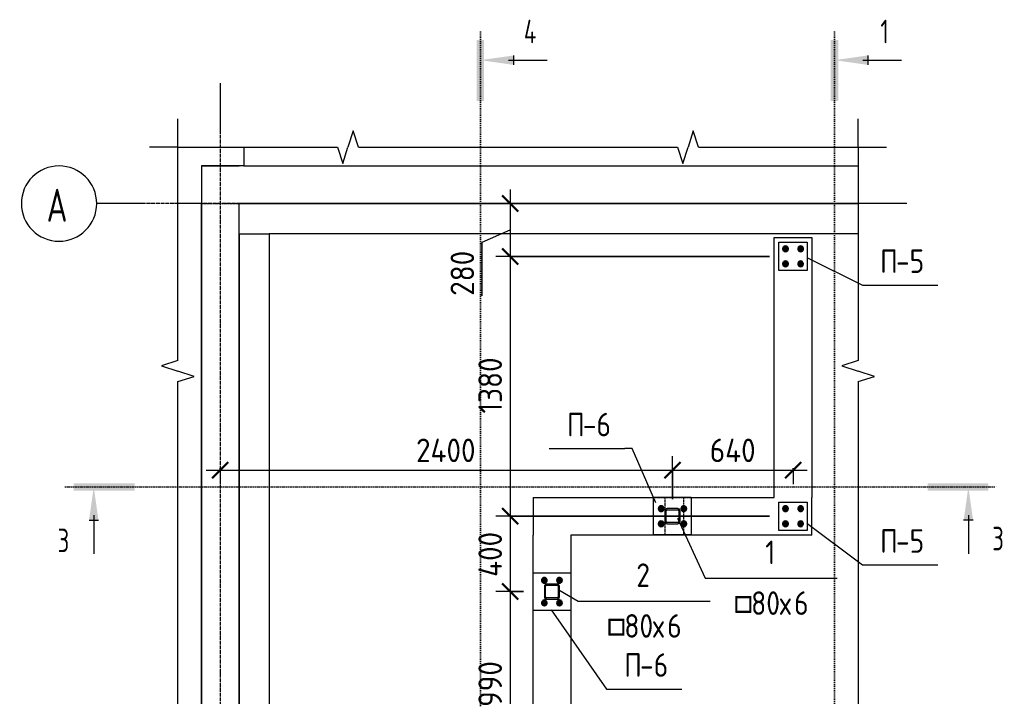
# Model space of a CAD drawing. Header units: millimetres. Extents: x 18265 to 85480, y -42500 to 14888.
# Drawn here: x 36924 to 42140, y 3634 to 7227 of the extents above; entities that cross this region are included whole.
import ezdxf

# ---------------------------------------------------------------- set-up
doc = ezdxf.new("R2010")
doc.units = ezdxf.units.MM
for name, pattern in [('01 Штриховая _4 мм_', [6, 3.5, -2.5]), ('02 Штрихпунктирная _20 мм_', [25, 20, -2.5, 0, -2.5]), ('04 Пунктир 10мм', [10, 0, -10])]:
    doc.linetypes.add(name, pattern=pattern)
for name, color, linetype, lineweight in [('AA_Dim', 7, 'Continuous', 9), ('AA_Dim-50', 7, 'Continuous', 9), ('AA_Oformlenie', 7, 'Continuous', 9), ('AA_Razrez', 7, 'Continuous', 9), ('AA_Vinoska', 7, 'Continuous', 9), ('AF_Balki', 7, 'Continuous', 20), ('AF_Stena', 7, '01 Штриховая _4 мм_', 20), ('AF_Stena_Опалубка', 253, 'Continuous', 20), ('AF_Stena_Опалубка_Существующая', 253, 'Continuous', 20), ('KR_Colonna_KG', 7, 'Continuous', 20), ('KR_Detal', 7, 'Continuous', 20), ('Оси', 7, 'Continuous', 9)]:
    doc.layers.add(name, color=color, linetype=linetype, lineweight=lineweight)
doc.styles.add('ISOCPEUR', font='isocpeur.TTF', dxfattribs={"width": 0.7, "height": 175})
doc.styles.add('ISOCPEUR_1', font='isocpeur.TTF', dxfattribs={"width": 0.7, "height": 125})
doc.styles.add('ISOCPEUR_2', font='isocpeur.TTF', dxfattribs={"width": 0.85, "height": 125})
doc.styles.add('ISOCPEUR_3', font='isocpeur.TTF', dxfattribs={"width": 0.9, "height": 125})
doc.styles.add('ISOCPEUR_4', font='isocpeur.TTF', dxfattribs={"width": 0.85, "height": 125})
doc.dimstyles.new('05_Округл_5мм__прозр_', dxfattribs={"dimscale": 304.8, "dimtxt": 125.344371, "dimasz": 0.278871, "dimexe": 0.246063, "dimexo": 0.164042, "dimgap": 0.016404, "dimtad": 1, "dimdec": 0, "dimrnd": 5, "dimdsep": 46, "dimtxsty": 'ISOCPEUR_3', "dimblk1": 'OBLIQUE', "dimblk2": 'OBLIQUE', "dimsah": 1, "dimcen": 0.09, "dimdle": 0.246063, "dimazin": 0, "dimtfac": 1, "dimtdec": 4, "dimtix": 1, "dimtmove": 0, "dimatfit": 3, "dimfxl": 1, "dimtvp": 1, "dimtolj": 1, "dimtzin": 0, "dimlwd": 18, "dimlwe": 18, "dimarcsym": 2})
doc.dimstyles.new('05_Округл_5мм__прозр__2', dxfattribs={"dimscale": 304.8, "dimtxt": 125.344371, "dimasz": 0.278871, "dimexe": 0.246063, "dimexo": 0.164042, "dimgap": 0.016404, "dimtad": 1, "dimdec": 0, "dimrnd": 5, "dimdsep": 46, "dimtxsty": 'ISOCPEUR_3', "dimblk1": 'OBLIQUE', "dimblk2": 'OBLIQUE', "dimsah": 1, "dimcen": 0.09, "dimdle": 0.246063, "dimazin": 0, "dimtfac": 1, "dimtdec": 4, "dimtix": 1, "dimtmove": 1, "dimatfit": 3, "dimfxl": 1, "dimtvp": 1, "dimtolj": 1, "dimtzin": 0, "dimlwd": 18, "dimlwe": 18, "dimarcsym": 2})

# ---------------------------------------------------------------- blocks, each defined once
blk = doc.blocks.new('354_Прокат Лист _НесКаркас_РабПлоск_ - 354_Прокат Лист _НесКаркас_РабПлоск_-4002182-КР_ПЛ_Км_1')
at = {"layer": 'AF_Balki'}
for p, q in [((-50, -100), (-50, 100)), ((-50, 100), (150, 100)), ((150, 100), (150, -100)), ((150, -100), (-50, -100))]:
    blk.add_line(p, q, dxfattribs=at)
blk = doc.blocks.new('354_Прокат Лист _НесКаркас_РабПлоск_ - 354_Прокат Лист _НесКаркас_РабПлоск_-4000525-КР_ПЛ_Км_1')
at = {"layer": 'AF_Balki'}
for p, q in [((-25, -75), (-25, 75)), ((-25, 75), (125, 75)), ((125, 75), (125, -75)), ((125, -75), (-25, -75))]:
    blk.add_line(p, q, dxfattribs=at)
blk = doc.blocks.new('354_Анкер клиновой _СоедНесК_РабПлоск_ - M12x120_20-3827929-КР_ПЛ_Км_1')
at = {"layer": 'KR_Detal', "lineweight": 35}
for start, end in [(120, 180), (90, 120), (60, 90), (360, 60), (180, 240), (240, 270), (270, 300), (300, 360)]:
    blk.add_arc((0, 0), 9, start, end, dxfattribs=at)
for points in [[(-9, 5.2), (-8.3, 5.6), (-6.8, 6.5), (-5.3, 7.3), (-4.5, 7.8)], [(-9, 0), (-9, 0.9), (-9, 2.7), (-9, 4.4), (-9, 5.2)], [(-4.5, 7.8), (-3.7, 8.2), (-2.2, 9.1), (-0.7, 10), (0, 10.4)], [(0, 10.4), (0.7, 10), (2.2, 9.1), (3.7, 8.2), (4.5, 7.8)], [(4.5, 7.8), (5.3, 7.3), (6.8, 6.5), (8.3, 5.6), (9, 5.2)], [(9, 5.2), (9, 4.4), (9, 2.7), (9, 0.9), (9, 0)], [(-9, -5.2), (-9, -4.4), (-9, -2.7), (-9, -0.9), (-9, 0)], [(-4.5, -7.8), (-5.3, -7.3), (-6.8, -6.5), (-8.3, -5.6), (-9, -5.2)], [(0, -10.4), (-0.7, -10), (-2.2, -9.1), (-3.7, -8.2), (-4.5, -7.8)], [(4.5, -7.8), (3.7, -8.2), (2.2, -9.1), (0.7, -10), (0, -10.4)], [(9, -5.2), (8.3, -5.6), (6.8, -6.5), (5.3, -7.3), (4.5, -7.8)], [(9, 0), (9, -0.9), (9, -2.7), (9, -4.4), (9, -5.2)]]:
    blk.add_open_spline(points, degree=3, dxfattribs=at)
blk = doc.blocks.new('354_Анкер клиновой _СоедНесК_РабПлоск_ - M12x120_20-3843482-КР_ПЛ_Км_1')
at = {"layer": 'KR_Detal', "lineweight": 35}
for start, end in [(120, 180), (180, 240), (90, 120), (60, 90), (0, 60), (300, 0), (240, 270), (270, 300)]:
    blk.add_arc((0, 0), 9, start, end, dxfattribs=at)
for points in [[(-9, 5.2), (-8.3, 5.6), (-6.8, 6.5), (-5.3, 7.3), (-4.5, 7.8)], [(-9, 0), (-9, 0.9), (-9, 2.7), (-9, 4.4), (-9, 5.2)], [(-9, -5.2), (-9, -4.4), (-9, -2.7), (-9, -0.9), (-9, 0)], [(-4.5, 7.8), (-3.7, 8.2), (-2.2, 9.1), (-0.7, 10), (0, 10.4)], [(0, 10.4), (0.7, 10), (2.2, 9.1), (3.7, 8.2), (4.5, 7.8)], [(4.5, 7.8), (5.3, 7.3), (6.8, 6.5), (8.3, 5.6), (9, 5.2)], [(9, 5.2), (9, 4.4), (9, 2.7), (9, 0.9), (9, 0)], [(9, 0), (9, -0.9), (9, -2.7), (9, -4.4), (9, -5.2)], [(-4.5, -7.8), (-5.3, -7.3), (-6.8, -6.5), (-8.3, -5.6), (-9, -5.2)], [(0, -10.4), (-0.7, -10), (-2.2, -9.1), (-3.7, -8.2), (-4.5, -7.8)], [(4.5, -7.8), (3.7, -8.2), (2.2, -9.1), (0.7, -10), (0, -10.4)], [(9, -5.2), (8.3, -5.6), (6.8, -6.5), (5.3, -7.3), (4.5, -7.8)]]:
    blk.add_open_spline(points, degree=3, dxfattribs=at)
blk = doc.blocks.new('354_Шайба_ГОСТ 11371-78_СоедНесК_РабПлоск_ - Шайба_ГОСТ 11371-78-V100-КР_ПЛ_Км_1')
at = {"layer": 'KR_Detal', "lineweight": 35}
for start, end in [(0, 180), (180, 0)]:
    blk.add_arc((0, 0), 12, start, end, dxfattribs=at)
at = {"layer": 'KR_Detal', "linetype": '01 Штриховая _4 мм_', "lineweight": 35}
for start, end in [(0, 180), (180, 360)]:
    blk.add_arc((0, 0), 6.5, start, end, dxfattribs=at)
blk = doc.blocks.new('354_Шайба_ГОСТ 11371-78_СоедНесК_РабПлоск_ - Шайба_ГОСТ 11371-78-V101-КР_ПЛ_Км_1')
at = {"layer": 'KR_Detal', "lineweight": 35}
for start, end in [(360, 180), (180, 360)]:
    blk.add_arc((0, 0), 12, start, end, dxfattribs=at)
at = {"layer": 'KR_Detal', "linetype": '01 Штриховая _4 мм_', "lineweight": 35}
for start, end in [(0, 180), (180, 0)]:
    blk.add_arc((0, 0), 6.5, start, end, dxfattribs=at)
blk = doc.blocks.new('011_Прямоугольник обрыва _ЭлУзла_ - 011_Прямоугольник обрыва _ЭлУзла_-3988783-КР_ПЛ_Км_1')
at = {"layer": 'AA_Oformlenie'}
for p, q in [((0, -1133.7), (0, 0)), ((0, 0), (847.6, 0)), ((958.9, 0), (2652.9, 0)), ((2764.2, 0), (3610.5, 0)), ((3610.5, 0), (3610.5, -1133.7)), ((0, -3513.7), (0, -1245)), ((3610.5, -1245), (3610.5, -3513.7)), ((0, -4760), (0, -3625)), ((3610.5, -3625), (3610.5, -4760)), ((847.6, -4760), (0, -4760)), ((2652.9, -4760), (958.9, -4760)), ((3610.5, -4760), (2764.2, -4760))]:
    blk.add_line(p, q, dxfattribs=at)
blk = doc.blocks.new('Ось сетки - d_4мм-2765513-КР_ПЛ_Км_1')
at = {"layer": 'Оси'}
for start, end in [(360, 180), (360, 180), (180, 360), (180, 360)]:
    blk.add_arc((0, 0), 4, start, end, dxfattribs=at)
blk = doc.blocks.new('Разрез - Номер узла_ сзади-394133-КР_ПЛ_Км_1')
at = {"layer": 'AA_Razrez'}
for points in [[(7.33, 0.4), (7.33, -0.39), (0.87, -0.39), (0.87, 0.4)], [(3.5, -3.53), (2.5, -3.53), (3, 0)]]:
    blk.add_hatch(color=256, dxfattribs=at).paths.add_polyline_path(points)
for p, q in [((3, -3), (3, -7.1)), ((2.5, -3.53), (3.5, -3.53))]:
    blk.add_line(p, q, dxfattribs=at)
blk = doc.blocks.new('DIMBLOCK32-КР_ПЛ_Км_1')
at = {"layer": 'AA_Dim-50', "lineweight": 18}
for p, q in [((39526.6, 6325), (39526.6, 5970)), ((39536.7, 6250), (39451.6, 6250)), ((39526.6, 6250), (39536.7, 6250)), ((39379, 6044.7), (39526.6, 6110)), ((39379, 5760.6), (39379, 6044.7)), ((40903.8, 5970), (39451.6, 5970)), ((39526.6, 5970), (40903.8, 5970))]:
    blk.add_line(p, q, dxfattribs=at)
at = {"layer": 'AA_Dim-50', "lineweight": 30}
for p, q in [((39526.6, 6250), (39484.1, 6292.5)), ((39526.6, 6250), (39569.1, 6207.5)), ((39526.6, 5970), (39484.1, 6012.5)), ((39526.6, 5970), (39569.1, 5927.5))]:
    blk.add_line(p, q, dxfattribs=at)
at = {"layer": 'AA_Dim-50', "color": 0, "lineweight": 18, "insert": (39211.1, 5760.6), "char_height": 125, "width": 280.961, "attachment_point": 1, "rotation": 90, "line_spacing_factor": 1.135194, "style": 'ISOCPEUR_3'}
blk.add_mtext('280', dxfattribs=at)
blk = doc.blocks.new('_Oblique')
at = {"color": 0, "linetype": 'ByBlock', "lineweight": -2}
blk.add_line((-0.5, -0.5), (0.5, 0.5), dxfattribs=at)
blk = doc.blocks.new('DIMBLOCK33-КР_ПЛ_Км_1')
at = {"layer": 'AA_Dim-50', "lineweight": 30}
for p, q in [((39526.6, 5970), (39484.1, 6012.5)), ((39526.6, 5970), (39569.1, 5927.5)), ((39526.6, 4590), (39484.1, 4632.5)), ((39526.6, 4590), (39569.1, 4547.5))]:
    blk.add_line(p, q, dxfattribs=at)
at = {"layer": 'AA_Dim-50', "lineweight": 18}
for p, q in [((40903.8, 5970), (39451.6, 5970)), ((39526.6, 5970), (39526.6, 4590)), ((39526.6, 5970), (40903.8, 5970)), ((40903.8, 4590), (39451.6, 4590)), ((39526.6, 4590), (40903.8, 4590))]:
    blk.add_line(p, q, dxfattribs=at)
at = {"layer": 'AA_Dim-50', "color": 0, "lineweight": 18, "insert": (39358.8, 5135.7), "char_height": 125, "width": 346.234, "attachment_point": 1, "rotation": 90, "line_spacing_factor": 1.135194, "style": 'ISOCPEUR_3'}
blk.add_mtext('1380', dxfattribs=at)
blk = doc.blocks.new('DIMBLOCK34-КР_ПЛ_Км_1')
at = {"layer": 'AA_Dim-50', "lineweight": 18}
for p, q in [((40903.8, 4590), (39451.6, 4590)), ((39526.6, 4590), (39526.6, 4190)), ((39526.6, 4590), (40903.8, 4590)), ((39598.8, 4190), (39451.6, 4190)), ((39526.6, 4190), (39598.8, 4190))]:
    blk.add_line(p, q, dxfattribs=at)
at = {"layer": 'AA_Dim-50', "lineweight": 30}
for p, q in [((39526.6, 4590), (39484.1, 4632.5)), ((39526.6, 4590), (39569.1, 4547.5)), ((39526.6, 4190), (39484.1, 4232.5)), ((39526.6, 4190), (39569.1, 4147.5))]:
    blk.add_line(p, q, dxfattribs=at)
at = {"layer": 'AA_Dim-50', "color": 0, "lineweight": 18, "insert": (39358.8, 4268.2), "char_height": 125, "width": 292.313, "attachment_point": 1, "rotation": 90, "line_spacing_factor": 1.135194, "style": 'ISOCPEUR_3'}
blk.add_mtext('400', dxfattribs=at)
blk = doc.blocks.new('DIMBLOCK35-КР_ПЛ_Км_1')
at = {"layer": 'AA_Dim-50', "lineweight": 30}
for p, q in [((39526.6, 4190), (39484.1, 4232.5)), ((39526.6, 4190), (39569.1, 4147.5)), ((39526.6, 3200), (39484.1, 3242.5)), ((39526.6, 3200), (39569.1, 3157.5))]:
    blk.add_line(p, q, dxfattribs=at)
at = {"layer": 'AA_Dim-50', "lineweight": 18}
for p, q in [((39598.8, 4190), (39451.6, 4190)), ((39526.6, 4190), (39526.6, 3200)), ((39526.6, 4190), (39598.8, 4190)), ((39598.8, 3200), (39451.6, 3200)), ((39526.6, 3200), (39598.8, 3200))]:
    blk.add_line(p, q, dxfattribs=at)
at = {"layer": 'AA_Dim-50', "color": 0, "lineweight": 18, "insert": (39358.8, 3577.9), "char_height": 125, "width": 280.961, "attachment_point": 1, "rotation": 90, "line_spacing_factor": 1.135194, "style": 'ISOCPEUR_3'}
blk.add_mtext('990', dxfattribs=at)
blk = doc.blocks.new('Разрез - Номер узла_ спереди-394134-КР_ПЛ_Км_1')
at = {"layer": 'AA_Razrez'}
for points in [[(7.33, 0.4), (7.33, -0.39), (0.87, -0.39), (0.87, 0.4)], [(3.5, -3.53), (2.5, -3.53), (3, 0)]]:
    blk.add_hatch(color=256, dxfattribs=at).paths.add_polyline_path(points)
for p, q in [((3, -3), (3, -7.1)), ((2.5, -3.53), (3.5, -3.53))]:
    blk.add_line(p, q, dxfattribs=at)
blk = doc.blocks.new('DIMBLOCK38-КР_ПЛ_Км_1')
at = {"layer": 'AA_Dim-50', "lineweight": 18}
for p, q in [((40388.8, 4680.5), (40388.8, 4909.5)), ((37913.8, 4834.5), (40388.8, 4834.5)), ((37988.8, 4844.7), (37988.8, 4759.5)), ((37988.8, 4834.5), (37988.8, 4844.7)), ((40388.8, 4834.5), (40388.8, 4680.5))]:
    blk.add_line(p, q, dxfattribs=at)
at = {"layer": 'AA_Dim-50', "lineweight": 30}
for p, q in [((37988.8, 4834.5), (38031.3, 4877)), ((40388.8, 4834.5), (40431.3, 4877)), ((37988.8, 4834.5), (37946.3, 4792)), ((40388.8, 4834.5), (40346.3, 4792))]:
    blk.add_line(p, q, dxfattribs=at)
at = {"layer": 'AA_Dim-50', "color": 0, "lineweight": 18, "insert": (39028, 5002.4), "char_height": 125, "width": 385.966, "attachment_point": 1, "line_spacing_factor": 1.135194, "style": 'ISOCPEUR_3'}
blk.add_mtext('2400', dxfattribs=at)
blk = doc.blocks.new('DIMBLOCK39-КР_ПЛ_Км_1')
at = {"layer": 'AA_Dim-50', "lineweight": 18}
for p, q in [((40388.8, 4680.5), (40388.8, 4909.5)), ((40388.8, 4834.5), (41103.8, 4834.5)), ((40388.8, 4834.5), (40388.8, 4680.5)), ((41028.8, 4844.7), (41028.8, 4759.5)), ((41028.8, 4834.5), (41028.8, 4844.7))]:
    blk.add_line(p, q, dxfattribs=at)
at = {"layer": 'AA_Dim-50', "lineweight": 30}
for p, q in [((40388.8, 4834.5), (40431.3, 4877)), ((41028.8, 4834.5), (41071.3, 4877)), ((40388.8, 4834.5), (40346.3, 4792)), ((41028.8, 4834.5), (40986.3, 4792))]:
    blk.add_line(p, q, dxfattribs=at)
at = {"layer": 'AA_Dim-50', "color": 0, "lineweight": 18, "insert": (40587, 5002.4), "char_height": 125, "width": 292.313, "attachment_point": 1, "line_spacing_factor": 1.135194, "style": 'ISOCPEUR_3'}
blk.add_mtext('640', dxfattribs=at)
blk = doc.blocks.new('043_М_КолонныКМ - Позиция_Наименование_дп14-3915281-КР_ПЛ_Км_1')
at = {"layer": 'AA_Vinoska'}
blk.add_line((-7, 0), (7, 0), dxfattribs=at)
blk = doc.blocks.new('043_М_Балки_Полка - Позиция_дп8-3915677-КР_ПЛ_Км_1')
at = {"layer": 'AA_Vinoska'}
blk.add_line((-4, 0), (4, 0), dxfattribs=at)

msp = doc.modelspace()

# ---------------------------------------------------------------- linework, layer by layer
at = {"layer": 'AA_Razrez', "linetype": '04 Пунктир 10мм'}
for p, q in [((39369.0125, 7161.6128), (39369.0125, 965.1788)), ((41249.0125, 7161.6128), (41249.0125, 1324.581)), ((37167.2078, 4745.5005), (42109.2815, 4745.5005))]:
    msp.add_line(p, q, dxfattribs=at)
at = {"layer": 'AA_Vinoska'}
for p, q in [((37763.3531, 6550), (37763.3531, 6700)), ((41373.8803, 6550), (41373.8803, 6700)), ((38694.1392, 6636.6501), (38665.9849, 6550)), ((38722.2936, 6550), (38694.1392, 6636.6501)), ((40499.4028, 6636.6501), (40471.2485, 6550)), ((40527.5572, 6550), (40499.4028, 6636.6501)), ((37763.3531, 6550), (37613.3531, 6550)), ((38610.9849, 6550), (38638.4849, 6463.3975)), ((38638.4849, 6463.3975), (38665.9849, 6550)), ((40416.2485, 6550), (40443.7485, 6463.3975)), ((40443.7485, 6463.3975), (40471.2485, 6550)), ((41373.8803, 6550), (41523.8803, 6550)), ((41102.7889, 5963.9594), (41397.0669, 5817.3566)), ((37763.3531, 5416.3087), (37676.703, 5388.1543)), ((37676.703, 5388.1543), (37763.3531, 5360)), ((41373.8803, 5416.3087), (41287.2302, 5388.1543)), ((41287.2302, 5388.1543), (41373.8803, 5360)), ((37849.9556, 5332.5), (37763.3531, 5360)), ((37763.3531, 5305), (37849.9556, 5332.5)), ((41460.4829, 5332.5), (41373.8803, 5360)), ((41373.8803, 5305), (41460.4829, 5332.5)), ((40175.0128, 4949.6862), (40135.1299, 4949.6862)), ((40300.8287, 4661.8359), (40175.0128, 4949.6862)), ((40414.8708, 4579.3345), (40562.025, 4260.8755)), ((41102.7889, 4552.6335), (41397.0669, 4331.4273)), ((39785.7914, 4199.3706), (39888.6862, 4139.7339)), ((39744.1773, 4092.6561), (40038.6862, 3672.7847))]:
    msp.add_line(p, q, dxfattribs=at)
at = {"layer": 'AF_Stena'}
for p, q in [((37888.8187, 6250), (38088.8187, 6250)), ((40288.8683, 4690), (40488.7691, 4690)), ((40348.8187, 4690), (40348.8187, 4490)), ((40448.8187, 4490), (40448.8187, 4690))]:
    msp.add_line(p, q, dxfattribs=at)
at = {"layer": 'AF_Stena_Опалубка'}
for p, q in [((40928.8187, 4690), (40928.8187, 6070)), ((40928.8187, 6070), (41128.8187, 6070)), ((41128.8187, 6070), (41128.8187, 4690)), ((39648.8187, 4690), (40288.8187, 4690)), ((39648.8187, 4690), (39648.8187, 4490)), ((40488.8187, 4690), (40928.8187, 4690)), ((41128.8187, 4490), (41128.8187, 4690)), ((39648.8187, 1790), (39648.8187, 4490)), ((39848.8187, 4490), (39848.8187, 1790)), ((41128.8187, 4490), (39848.8187, 4490))]:
    msp.add_line(p, q, dxfattribs=at)
at = {"layer": 'AF_Stena_Опалубка_Существующая'}
for p, q in [((37763.3531, 6550), (37913.8187, 6550)), ((38113.8187, 6550), (38113.8187, 6450)), ((37888.8187, 6450), (37888.8187, 6250.0496)), ((37888.8187, 6450), (38088.8187, 6450)), ((37913.8187, 6450), (37888.8187, 6450)), ((37888.8187, 6450), (37888.8187, 6250)), ((38113.8187, 6450), (37913.8187, 6450)), ((38113.7691, 6450), (38088.8187, 6450)), ((38113.8187, 6450), (41373.8803, 6450)), ((37888.8187, 6250), (37763.3531, 6250)), ((37888.8187, 6250), (37888.8187, 1790)), ((37888.8187, 1790), (37888.8187, 6250)), ((38088.8187, 1790), (38088.8187, 6250)), ((41373.8803, 6250), (38088.8187, 6250)), ((38088.8187, 6250), (41373.8803, 6250)), ((38088.8187, 6090), (38088.8187, 6250)), ((38088.8187, 6090), (38088.8187, 1790)), ((38088.8187, 6090), (38248.7691, 6090)), ((38088.8187, 1790), (38088.8187, 6090)), ((38088.8187, 6090), (38248.8187, 6090)), ((41373.8803, 6090), (38248.8187, 6090)), ((38248.8187, 6090), (38248.8187, 1790))]:
    msp.add_line(p, q, dxfattribs=at)
at = {"layer": 'KR_Colonna_KG'}
for p, q in [((40348.8187, 4618.5005), (40348.8187, 4562.5005)), ((40354.8187, 4562.5005), (40354.8187, 4618.5005)), ((40416.8187, 4630.5005), (40360.8187, 4630.5005)), ((40360.8187, 4624.5005), (40416.8187, 4624.5005)), ((40422.8187, 4618.5005), (40422.8187, 4562.5005)), ((40428.8187, 4562.5005), (40428.8187, 4618.5005)), ((40416.8187, 4556.5005), (40360.8187, 4556.5005)), ((40360.8187, 4550.5005), (40416.8187, 4550.5005)), ((39776.8187, 4230), (39720.8187, 4230)), ((39708.8187, 4218), (39708.8187, 4162)), ((39714.8187, 4162), (39714.8187, 4218)), ((39720.8187, 4224), (39776.8187, 4224)), ((39782.8187, 4218), (39782.8187, 4162)), ((39788.8187, 4162), (39788.8187, 4218)), ((39776.8187, 4156), (39720.8187, 4156)), ((39720.8187, 4150), (39776.8187, 4150))]:
    msp.add_line(p, q, dxfattribs=at)
for centre, radius, start, end in [((40360.8187, 4618.5005), 12, 90, 180), ((40360.8187, 4618.5005), 6, 90, 180), ((40416.8187, 4618.5005), 12, 0, 90), ((40416.8187, 4618.5005), 6, 0, 90), ((40360.8187, 4562.5005), 12, 180, 270), ((40360.8187, 4562.5005), 6, 180, 270), ((40416.8187, 4562.5005), 12, 270, 0), ((40416.8187, 4562.5005), 6, 270, 0), ((39720.8187, 4218), 12, 90, 180), ((39776.8187, 4218), 12, 0, 90), ((39720.8187, 4218), 6, 90, 180), ((39776.8187, 4218), 6, 0, 90), ((39720.8187, 4162), 12, 180, 270), ((39720.8187, 4162), 6, 180, 270), ((39776.8187, 4162), 12, 270, 0), ((39776.8187, 4162), 6, 270, 0)]:
    msp.add_arc(centre, radius, start, end, dxfattribs=at)
at = {"layer": 'Оси'}
for p, q in [((37988.8187, 6890), (37988.8187, 6640)), ((37582.8599, 6250), (37332.8599, 6250)), ((41632.6347, 6250), (41382.6347, 6250))]:
    msp.add_line(p, q, dxfattribs=at)
at = {"layer": 'Оси', "linetype": '02 Штрихпунктирная _20 мм_'}
for p, q in [((37988.8187, 6640), (37988.8187, 1596.9806)), ((41382.6347, 6250), (37582.8599, 6250))]:
    msp.add_line(p, q, dxfattribs=at)

# ---------------------------------------------------------------- block references
at = {"layer": 'AA_Oformlenie'}
msp.add_blockref('011_Прямоугольник обрыва _ЭлУзла_ - 011_Прямоугольник обрыва _ЭлУзла_-3988783-КР_ПЛ_Км_1', (37763.3531, 6550), dxfattribs=at)
at = {"layer": 'AA_Razrez', "extrusion": (0, 0, -1), "xscale": 49.99999999999998, "yscale": 49.99999999999998, "zscale": 49.99999999999998, "rotation": 270.0000000000003}
for p in [(-39369.0125, 7161.6128), (-41249.0125, 7161.6128)]:
    msp.add_blockref('Разрез - Номер узла_ сзади-394133-КР_ПЛ_Км_1', p, dxfattribs=at)
at = {"layer": 'AA_Razrez', "xscale": 49.99999999999998, "yscale": 49.99999999999998, "zscale": 49.99999999999998}
msp.add_blockref('Разрез - Номер узла_ спереди-394134-КР_ПЛ_Км_1', (37167.2078, 4745.5005), dxfattribs=at)
at = {"layer": 'AA_Razrez', "extrusion": (0, 0, -1), "xscale": 49.99999999999998, "yscale": 49.99999999999998, "zscale": 49.99999999999998}
msp.add_blockref('Разрез - Номер узла_ сзади-394133-КР_ПЛ_Км_1', (-42109.2815, 4745.5005), dxfattribs=at)
at = {"layer": 'AA_Vinoska', "xscale": 49.99999999999998, "yscale": 49.99999999999998, "zscale": 49.99999999999998}
for name, p in [('043_М_Балки_Полка - Позиция_дп8-3915677-КР_ПЛ_Км_1', (41597.0669, 5817.3566)), ('043_М_Балки_Полка - Позиция_дп8-3915677-КР_ПЛ_Км_1', (39935.1299, 4949.6862)), ('043_М_Балки_Полка - Позиция_дп8-3915677-КР_ПЛ_Км_1', (41597.0669, 4331.4273)), ('043_М_КолонныКМ - Позиция_Наименование_дп14-3915281-КР_ПЛ_Км_1', (40912.025, 4260.8755)), ('043_М_КолонныКМ - Позиция_Наименование_дп14-3915281-КР_ПЛ_Км_1', (40238.6862, 4139.7339)), ('043_М_Балки_Полка - Позиция_дп8-3915677-КР_ПЛ_Км_1', (40238.6862, 3672.7847))]:
    msp.add_blockref(name, p, dxfattribs=at)
at = {"layer": 'AF_Balki'}
for name, p, rotation in [('354_Прокат Лист _НесКаркас_РабПлоск_ - 354_Прокат Лист _НесКаркас_РабПлоск_-4000525-КР_ПЛ_Км_1', (41028.8187, 5920), 89.99999999999962), ('354_Прокат Лист _НесКаркас_РабПлоск_ - 354_Прокат Лист _НесКаркас_РабПлоск_-4002182-КР_ПЛ_Км_1', (40438.8187, 4590.5005), 180), ('354_Прокат Лист _НесКаркас_РабПлоск_ - 354_Прокат Лист _НесКаркас_РабПлоск_-4000525-КР_ПЛ_Км_1', (41028.8187, 4540), 89.99999999999962), ('354_Прокат Лист _НесКаркас_РабПлоск_ - 354_Прокат Лист _НесКаркас_РабПлоск_-4002182-КР_ПЛ_Км_1', (39748.8187, 4140), 89.99999999999962)]:
    msp.add_blockref(name, p, dxfattribs=dict(at, rotation=rotation))
at = {"layer": 'KR_Detal', "linetype": '01 Штриховая _4 мм_', "lineweight": 35}
for name, p, rotation in [('354_Шайба_ГОСТ 11371-78_СоедНесК_РабПлоск_ - Шайба_ГОСТ 11371-78-V100-КР_ПЛ_Км_1', (40988.8187, 6009.9995), 269.9999999999996), ('354_Шайба_ГОСТ 11371-78_СоедНесК_РабПлоск_ - Шайба_ГОСТ 11371-78-V101-КР_ПЛ_Км_1', (41068.8187, 6009.9995), 270.0000000000004), ('354_Шайба_ГОСТ 11371-78_СоедНесК_РабПлоск_ - Шайба_ГОСТ 11371-78-V101-КР_ПЛ_Км_1', (40988.8187, 5930), 89.99999999999955), ('354_Шайба_ГОСТ 11371-78_СоедНесК_РабПлоск_ - Шайба_ГОСТ 11371-78-V100-КР_ПЛ_Км_1', (41068.8187, 5930), 90.00000000000044), ('354_Шайба_ГОСТ 11371-78_СоедНесК_РабПлоск_ - Шайба_ГОСТ 11371-78-V100-КР_ПЛ_Км_1', (40328.8187, 4629.9995), 269.9999999999996), ('354_Шайба_ГОСТ 11371-78_СоедНесК_РабПлоск_ - Шайба_ГОСТ 11371-78-V101-КР_ПЛ_Км_1', (40448.8187, 4629.9995), 270.0000000000004), ('354_Шайба_ГОСТ 11371-78_СоедНесК_РабПлоск_ - Шайба_ГОСТ 11371-78-V100-КР_ПЛ_Км_1', (40988.8187, 4629.9995), 269.9999999999996), ('354_Шайба_ГОСТ 11371-78_СоедНесК_РабПлоск_ - Шайба_ГОСТ 11371-78-V101-КР_ПЛ_Км_1', (41068.8187, 4629.9995), 270.0000000000004), ('354_Шайба_ГОСТ 11371-78_СоедНесК_РабПлоск_ - Шайба_ГОСТ 11371-78-V101-КР_ПЛ_Км_1', (40328.8187, 4550), 89.99999999999955), ('354_Шайба_ГОСТ 11371-78_СоедНесК_РабПлоск_ - Шайба_ГОСТ 11371-78-V100-КР_ПЛ_Км_1', (40448.8187, 4550), 90.00000000000044), ('354_Шайба_ГОСТ 11371-78_СоедНесК_РабПлоск_ - Шайба_ГОСТ 11371-78-V101-КР_ПЛ_Км_1', (40988.8187, 4550), 89.99999999999955), ('354_Шайба_ГОСТ 11371-78_СоедНесК_РабПлоск_ - Шайба_ГОСТ 11371-78-V100-КР_ПЛ_Км_1', (41068.8187, 4550), 90.00000000000044), ('354_Шайба_ГОСТ 11371-78_СоедНесК_РабПлоск_ - Шайба_ГОСТ 11371-78-V100-КР_ПЛ_Км_1', (39788.8185, 4250), 180), ('354_Шайба_ГОСТ 11371-78_СоедНесК_РабПлоск_ - Шайба_ГОСТ 11371-78-V101-КР_ПЛ_Км_1', (39788.8185, 4130), 180)]:
    msp.add_blockref(name, p, dxfattribs=dict(at, rotation=rotation))
at = {"layer": 'KR_Detal', "lineweight": 35}
for name, p, rotation in [('354_Анкер клиновой _СоедНесК_РабПлоск_ - M12x120_20-3827929-КР_ПЛ_Км_1', (40988.8187, 6009.9995), 269.9999999999996), ('354_Анкер клиновой _СоедНесК_РабПлоск_ - M12x120_20-3843482-КР_ПЛ_Км_1', (41068.8187, 6009.9995), 270.0000000000004), ('354_Анкер клиновой _СоедНесК_РабПлоск_ - M12x120_20-3843482-КР_ПЛ_Км_1', (40988.8187, 5930), 89.99999999999955), ('354_Анкер клиновой _СоедНесК_РабПлоск_ - M12x120_20-3827929-КР_ПЛ_Км_1', (41068.8187, 5930), 90.00000000000044), ('354_Анкер клиновой _СоедНесК_РабПлоск_ - M12x120_20-3827929-КР_ПЛ_Км_1', (40328.8187, 4629.9995), 269.9999999999996), ('354_Анкер клиновой _СоедНесК_РабПлоск_ - M12x120_20-3843482-КР_ПЛ_Км_1', (40448.8187, 4629.9995), 270.0000000000004), ('354_Анкер клиновой _СоедНесК_РабПлоск_ - M12x120_20-3827929-КР_ПЛ_Км_1', (40988.8187, 4629.9995), 269.9999999999996), ('354_Анкер клиновой _СоедНесК_РабПлоск_ - M12x120_20-3843482-КР_ПЛ_Км_1', (41068.8187, 4629.9995), 270.0000000000004), ('354_Анкер клиновой _СоедНесК_РабПлоск_ - M12x120_20-3843482-КР_ПЛ_Км_1', (40328.8187, 4550), 89.99999999999955), ('354_Анкер клиновой _СоедНесК_РабПлоск_ - M12x120_20-3827929-КР_ПЛ_Км_1', (40448.8187, 4550), 90.00000000000044), ('354_Анкер клиновой _СоедНесК_РабПлоск_ - M12x120_20-3843482-КР_ПЛ_Км_1', (40988.8187, 4550), 89.99999999999955), ('354_Анкер клиновой _СоедНесК_РабПлоск_ - M12x120_20-3827929-КР_ПЛ_Км_1', (41068.8187, 4550), 90.00000000000044), ('354_Анкер клиновой _СоедНесК_РабПлоск_ - M12x120_20-3827929-КР_ПЛ_Км_1', (39788.8185, 4250), 180), ('354_Анкер клиновой _СоедНесК_РабПлоск_ - M12x120_20-3843482-КР_ПЛ_Км_1', (39788.8185, 4130), 180)]:
    msp.add_blockref(name, p, dxfattribs=dict(at, rotation=rotation))
at = {"layer": 'KR_Detal', "linetype": '01 Штриховая _4 мм_', "lineweight": 35}
for name, p in [('354_Шайба_ГОСТ 11371-78_СоедНесК_РабПлоск_ - Шайба_ГОСТ 11371-78-V101-КР_ПЛ_Км_1', (39708.819, 4250)), ('354_Шайба_ГОСТ 11371-78_СоедНесК_РабПлоск_ - Шайба_ГОСТ 11371-78-V100-КР_ПЛ_Км_1', (39708.819, 4130))]:
    msp.add_blockref(name, p, dxfattribs=at)
at = {"layer": 'KR_Detal', "lineweight": 35}
for name, p in [('354_Анкер клиновой _СоедНесК_РабПлоск_ - M12x120_20-3843482-КР_ПЛ_Км_1', (39708.819, 4250)), ('354_Анкер клиновой _СоедНесК_РабПлоск_ - M12x120_20-3827929-КР_ПЛ_Км_1', (39708.819, 4130))]:
    msp.add_blockref(name, p, dxfattribs=at)
at = {"layer": 'Оси', "xscale": 49.99999999999998, "yscale": 49.99999999999998, "zscale": 49.99999999999998, "rotation": 89.99999999999982}
msp.add_blockref('Ось сетки - d_4мм-2765513-КР_ПЛ_Км_1', (37132.8599, 6250), dxfattribs=at)

# ---------------------------------------------------------------- texts
at = {"layer": 'AA_Razrez', "char_height": 125, "attachment_point": 1, "style": 'ISOCPEUR_1'}
for s, insert, width in [('\\fISOCPEUR|b0|i0|c204|p34|;\\W.7;4', (39600.219, 7226.3434), 84.177187), ('\\fISOCPEUR|b0|i0|c204|p34|;\\W.7;1', (41492.819, 7226.3434), 53.312219), ('\\fISOCPEUR|b0|i0|c204|p34|;\\W.7;3', (37125.5865, 4524.3163), 75.759469), ('\\fISOCPEUR|b0|i0|c204|p34|;\\W.7;3', (42086.1528, 4533.9034), 75.759469)]:
    msp.add_mtext(s, dxfattribs=dict(at, insert=insert, width=width))
at = {"layer": 'AA_Vinoska', "char_height": 125, "attachment_point": 1}
for s, insert, width, style in [('\\fISOCPEUR|b0|i0|c204|p34|;\\W.85;П', (41490.7096, 6007.0325), 102.215156, 'ISOCPEUR_2'), ('-5', (41575.0455, 6007.0325), 183.987281, 'ISOCPEUR_2'), ('\\fISOCPEUR|b0|i0|c204|p34|;\\W.85;П', (39828.7726, 5139.3621), 102.215156, 'ISOCPEUR_2'), ('-6', (39913.1086, 5139.3621), 183.987281, 'ISOCPEUR_2'), ('\\fISOCPEUR|b0|i0|c204|p34|;\\W.85;П', (41490.7096, 4521.1032), 102.215156, 'ISOCPEUR_2'), ('-5', (41575.0455, 4521.1032), 183.987281, 'ISOCPEUR_2'), ('\\fISOCPEUR|b0|i0|c204|p34|;\\W.85;1', (40881.1889, 4460.8092), 64.736266, 'ISOCPEUR_2'), ('\\fISOCPEUR|b0|i0|c204|p34|;\\W.85;2', (40196.8001, 4339.6675), 91.993641, 'ISOCPEUR_2'), ('80', (40806.5578, 4191.3269), 183.987281, 'ISOCPEUR_2'), ('\\fISOCPEUR|b0|i0|c204|p34|;\\W.85;6', (41034.2649, 4191.3269), 91.993641, 'ISOCPEUR_2'), ('\\fISOCPEUR|b0|i0|c130|p34|;\\W.85;□', (40710.9771, 4191.3269), 115.843844, 'ISOCPEUR_4'), ('\\fISOCPEUR|b0|i0|c204|p34|;\\W.85;х', (40958.3625, 4191.3269), 91.993641, 'ISOCPEUR_2'), ('80', (40133.2191, 4070.1853), 183.987281, 'ISOCPEUR_2'), ('\\fISOCPEUR|b0|i0|c204|p34|;\\W.85;6', (40360.9261, 4070.1853), 91.993641, 'ISOCPEUR_2'), ('\\fISOCPEUR|b0|i0|c130|p34|;\\W.85;□', (40037.6384, 4070.1853), 115.843844, 'ISOCPEUR_4'), ('\\fISOCPEUR|b0|i0|c204|p34|;\\W.85;х', (40285.0238, 4070.1853), 91.993641, 'ISOCPEUR_2'), ('\\fISOCPEUR|b0|i0|c204|p34|;\\W.85;П', (40132.3289, 3862.4606), 102.215156, 'ISOCPEUR_2'), ('-6', (40216.6649, 3862.4606), 183.987281, 'ISOCPEUR_2')]:
    msp.add_mtext(s, dxfattribs=dict(at, insert=insert, width=width, style=style))
at = {"layer": 'Оси', "insert": (37067.3464, 6328.5763), "char_height": 175, "width": 134.6835, "attachment_point": 1, "style": 'ISOCPEUR'}
msp.add_mtext('\\fISOCPEUR|b0|i0|c204|p34|;\\W.7;А', dxfattribs=at)

# ---------------------------------------------------------------- dimensions: what is measured, and where the dimension line sits
at = {"layer": 'AA_Dim', "lineweight": 18}
dim = msp.add_linear_dim(base=(39526.6424, 5970), p1=(39586.7465, 6250), p2=(40953.8187, 5970), angle=90, dimstyle='05_Округл_5мм__прозр__2', override={"dimpost": '<>', "dimfxl": 1395.452037}, dxfattribs=at)
dim.commit()
dim.dimension.update_dxf_attribs({"geometry": 'DIMBLOCK32-КР_ПЛ_Км_1', "text_midpoint": (39294.4581, 5901.0641), "dimtype": 160, "text_rotation": 90})
for base, p1, p2, override, picture, middle in [((39526.6424, 4590), (40953.8187, 5970), (40953.8187, 4590), {"dimpost": '<>', "dimfxl": 1380}, 'DIMBLOCK33-КР_ПЛ_Км_1', (39459.1424, 5280)), ((39526.6424, 4190), (40953.8187, 4590), (39648.8187, 4190), {"dimpost": '<>', "dimfxl": 1364.926738}, 'DIMBLOCK34-КР_ПЛ_Км_1', (39459.1424, 4390)), ((39526.6424, 3200), (39648.8187, 4190), (39648.8187, 3200), {"dimpost": '<>', "dimfxl": 990}, 'DIMBLOCK35-КР_ПЛ_Км_1', (39459.1424, 3695))]:
    dim = msp.add_linear_dim(base=base, p1=p1, p2=p2, angle=90, dimstyle='05_Округл_5мм__прозр_', override=override, dxfattribs=at)
    dim.commit()
    dim.dimension.update_dxf_attribs({"geometry": picture, "text_midpoint": middle})
for base, p1, p2, override, picture, middle in [((40388.8187, 4834.5477), (37988.8187, 4894.6518), (40388.8187, 4630.5005), {"dimpost": '<>', "dimfxl": 2414.49289}, 'DIMBLOCK38-КР_ПЛ_Км_1', (39188.8187, 4902.0477)), ((41028.8187, 4834.5477), (40388.8187, 4630.5005), (41028.8187, 4894.6518), {"dimpost": '<>', "dimfxl": 692.369781}, 'DIMBLOCK39-КР_ПЛ_Км_1', (40708.8187, 4902.0477))]:
    dim = msp.add_linear_dim(base=base, p1=p1, p2=p2, dimstyle='05_Округл_5мм__прозр_', override=override, dxfattribs=at)
    dim.commit()
    dim.dimension.update_dxf_attribs({"geometry": picture, "text_midpoint": middle})

doc.saveas('drawing.dxf')
